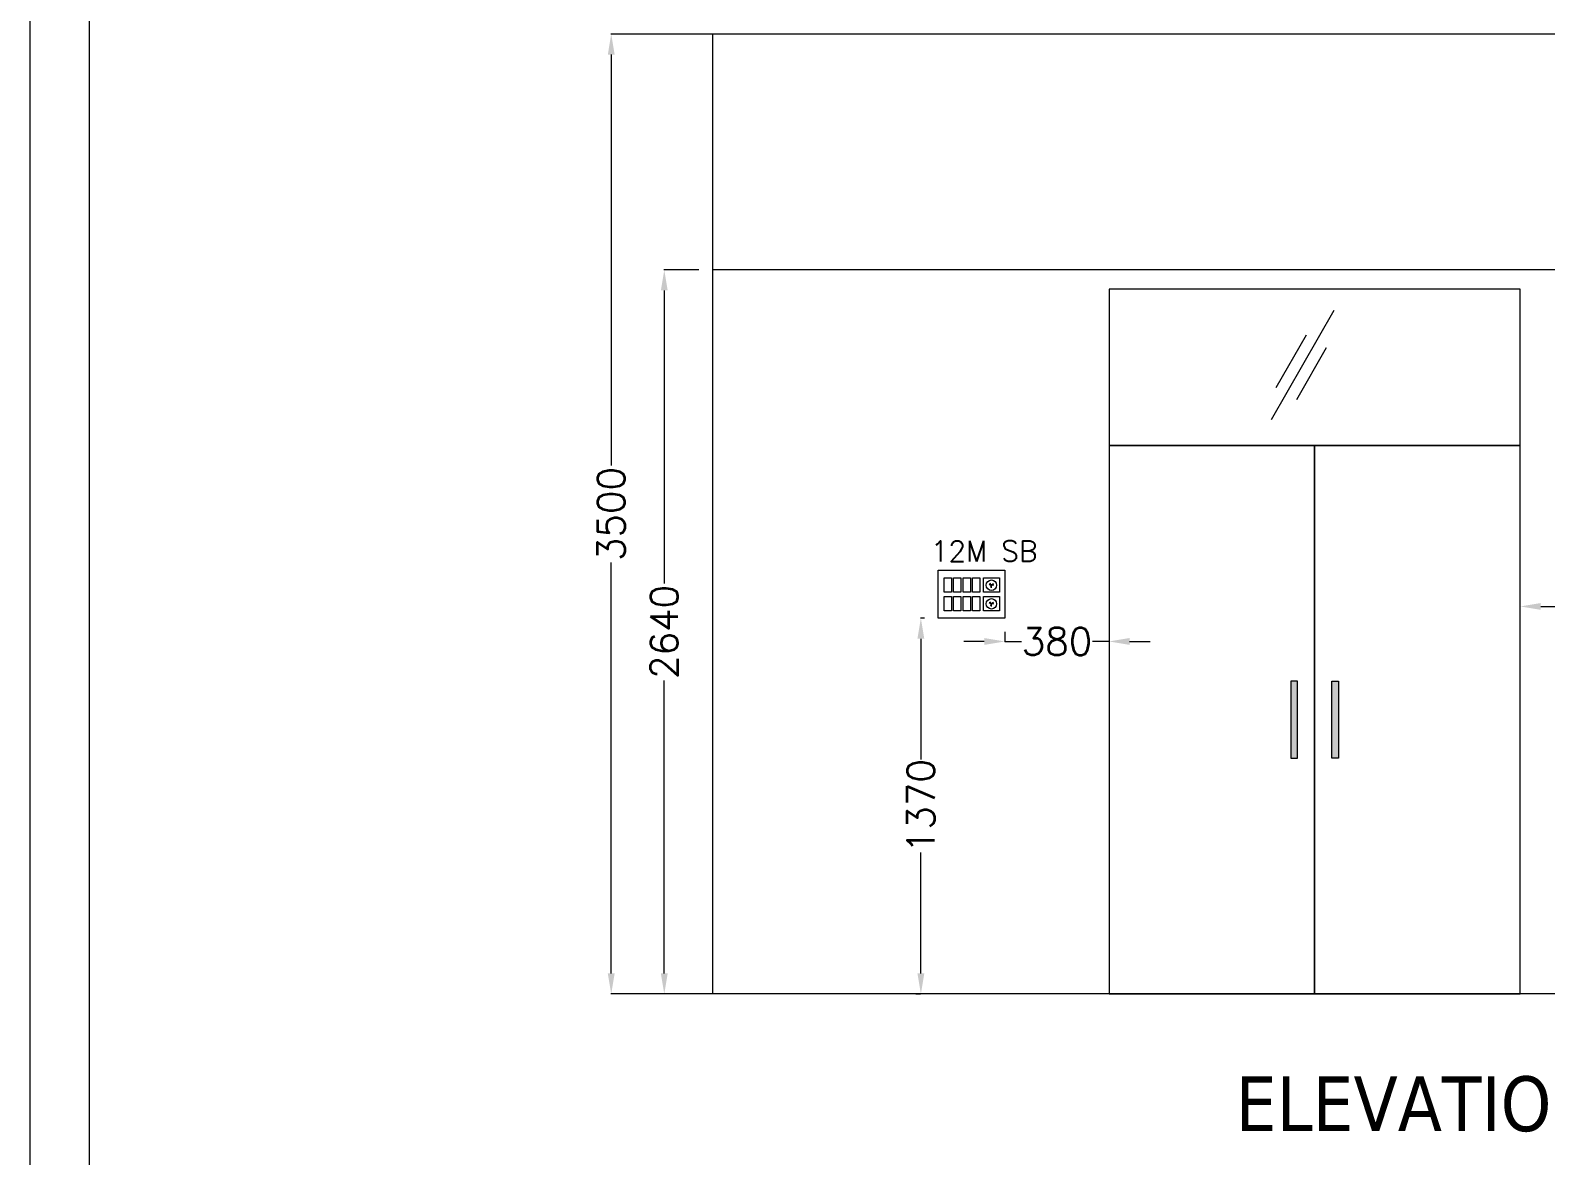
# Model space of a CAD drawing. Extents: x 3552052 to 4102982, y -707811 to -630695.
# Drawn here: x 3649114 to 3654642, y -696219 to -692115 of the extents above; entities that cross this region are included whole.
import ezdxf

# ---------------------------------------------------------------- set-up
doc = ezdxf.new("R2010")
doc.units = 0
doc.header["$LTSCALE"] = 6
doc.header["$MEASUREMENT"] = 0
doc.layers.get('0').update_dxf_attribs({"linetype": 'CONTINUOUS', "lineweight": 0})
doc.layers.get('Defpoints').update_dxf_attribs({"linetype": 'CONTINUOUS', "lineweight": 0})
for name, color, linetype, lineweight in [('ELE-12M RAW&UPS SB', 40, 'CONTINUOUS', 0), ('ELE-4M UPS P.SB', 3, 'CONTINUOUS', 0), ('ELE-SOCKET NMBERING', 7, 'CONTINUOUS', 9), ('MEP_HVAC_RA_DUCT', 1, 'CONTINUOUS', 0), ('SECTION', 251, 'CONTINUOUS', 0)]:
    doc.layers.add(name, color=color, linetype=linetype, lineweight=lineweight)
doc.styles.add('Annotation', font='tahoma.ttf')
doc.styles.add('ROMANS', font='romans.shx')
doc.dimstyles.new('AEPL1', dxfattribs={"dimtxt": 100, "dimasz": 75, "dimexe": 1.25, "dimexo": 50, "dimtad": 0, "dimdec": 0, "dimtxsty": 'ROMANS', "dimcen": 2.5, "dimclrd": 7, "dimclre": 7, "dimadec": 0, "dimazin": 0, "dimtfac": 1, "dimtdec": 0, "dimtmove": 0, "dimatfit": 3, "dimfxl": 1, "dimlwd": 0, "dimlwe": 0, "dimarcsym": 0})

# ---------------------------------------------------------------- blocks, each defined once
blk = doc.blocks.new('asdsad')
at = {"layer": 'ELE-12M RAW&UPS SB', "color": 40, "ltscale": 10}
for p, q in [((3536006.4, -692076.1, 0), (3536013.4, -692079.7, 0)), ((3536014, -692078.8, 0), (3536009, -692073, 0)), ((3536013.9, -692082.1, 0), (3536011.4, -692089.3, 0)), ((3536015.4, -692090.1, 0), (3536015, -692082.2, 0)), ((3536023, -692075.3, 0), (3536016.4, -692079.5, 0)), ((3536016.9, -692080.5, 0), (3536024.4, -692079.1, 0)), ((3536006.4, -692143.9, 0), (3536013.4, -692147.5, 0)), ((3536014, -692146.6, 0), (3536009, -692140.8, 0)), ((3536013.9, -692149.9, 0), (3536011.4, -692157.1, 0)), ((3536015.4, -692157.9, 0), (3536015, -692150, 0)), ((3536023, -692143.1, 0), (3536016.4, -692147.3, 0)), ((3536016.9, -692148.3, 0), (3536024.4, -692146.9, 0))]:
    blk.add_line(p, q, dxfattribs=at)
at = {"layer": 'ELE-12M RAW&UPS SB', "color": 40, "ltscale": 10, "elevation": 0}
for points in [[(3535820.5, -692025.9), (3536064.2, -692025.9), (3536064.2, -692200.8), (3535820.5, -692200.8)], [(3535877.2, -692053.5), (3535903.6, -692053.5), (3535903.6, -692106.3), (3535877.2, -692106.3)], [(3535911.9, -692053.5), (3535938.3, -692053.5), (3535938.3, -692106.3), (3535911.9, -692106.3)], [(3535946.5, -692053.5), (3535972.9, -692053.5), (3535972.9, -692106.3), (3535946.5, -692106.3)], [(3535986.2, -692053.2), (3536044.3, -692053.2), (3536044.3, -692106), (3535986.2, -692106)], [(3535877.2, -692121), (3535903.6, -692121), (3535903.6, -692173.8), (3535877.2, -692173.8)], [(3535911.9, -692121), (3535938.3, -692121), (3535938.3, -692173.8), (3535911.9, -692173.8)], [(3535946.5, -692121), (3535972.9, -692121), (3535972.9, -692173.8), (3535946.5, -692173.8)], [(3535986.2, -692121), (3536044.3, -692121), (3536044.3, -692173.8), (3535986.2, -692173.8)]]:
    blk.add_lwpolyline(points, close=True, dxfattribs=at)
at = {"layer": 'ELE-12M RAW&UPS SB', "color": 3, "linetype": 'ByBlock', "elevation": 0}
for points in [[(3535842.5, -692053.5), (3535868.9, -692053.5), (3535868.9, -692106.3), (3535842.5, -692106.3)], [(3535842.5, -692121), (3535868.9, -692121), (3535868.9, -692173.8), (3535842.5, -692173.8)]]:
    blk.add_lwpolyline(points, close=True, dxfattribs=at)
at = {"layer": 'ELE-12M RAW&UPS SB', "color": 40, "ltscale": 10}
for centre, radius in [((3536014.9, -692080.5, 0), 19.1), ((3536014.9, -692080.5, 0), 1.78), ((3536014.9, -692148.3, 0), 19.1), ((3536014.9, -692148.3, 0), 1.78)]:
    blk.add_circle(centre, radius, dxfattribs=at)
blk = doc.blocks.new('*D143')
at = {"layer": 'Defpoints', "color": 0, "linetype": 'ByBlock', "transparency": 16777216}
for p in [(3651426.7, -692988.9), (3651602.2, -692988.9), (3651602.2, -695628.9)]:
    blk.add_point(p, dxfattribs=at)
at = {"layer": 'ELE-4M UPS P.SB', "color": 7, "linetype": 'ByBlock', "lineweight": 0, "transparency": 16777216}
for p, q in [((3651552.2, -692988.9), (3651425.5, -692988.9)), ((3651426.7, -693063.9), (3651426.7, -694132.1)), ((3651426.7, -695553.9), (3651426.7, -694485.8)), ((3651552.2, -695628.9), (3651425.5, -695628.9))]:
    blk.add_line(p, q, dxfattribs=at)
at = {"layer": 'ELE-4M UPS P.SB', "color": 7, "linetype": 'ByBlock', "transparency": 16777216}
for points in [[(3651414.2, -693063.9), (3651439.2, -693063.9), (3651426.7, -692988.9)], [(3651414.2, -695553.9), (3651439.2, -695553.9), (3651426.7, -695628.9)]]:
    blk.add_solid(points, dxfattribs=at)
at = {"layer": 'ELE-4M UPS P.SB', "color": 0, "linetype": 'ByBlock', "transparency": 16777216, "insert": (3651426.7, -694308.9), "char_height": 100, "attachment_point": 5, "rotation": 90, "style": 'ROMANS'}
blk.add_mtext('2640', dxfattribs=at)
blk = doc.blocks.new('*D144')
at = {"layer": 'Defpoints', "color": 0, "linetype": 'ByBlock', "transparency": 16777216}
for p in [(3651233.2, -692128.9), (3651756.5, -692128.9), (3651756.5, -695628.9)]:
    blk.add_point(p, dxfattribs=at)
at = {"layer": 'ELE-4M UPS P.SB', "color": 7, "linetype": 'ByBlock', "lineweight": 0, "transparency": 16777216}
for p, q in [((3651706.5, -692128.9), (3651232, -692128.9)), ((3651233.2, -692203.9), (3651233.2, -693702.1)), ((3651233.2, -695553.9), (3651233.2, -694055.8)), ((3651706.5, -695628.9), (3651232, -695628.9))]:
    blk.add_line(p, q, dxfattribs=at)
at = {"layer": 'ELE-4M UPS P.SB', "color": 7, "linetype": 'ByBlock', "transparency": 16777216}
for points in [[(3651220.7, -692203.9), (3651245.7, -692203.9), (3651233.2, -692128.9)], [(3651220.7, -695553.9), (3651245.7, -695553.9), (3651233.2, -695628.9)]]:
    blk.add_solid(points, dxfattribs=at)
at = {"layer": 'ELE-4M UPS P.SB', "color": 0, "linetype": 'ByBlock', "transparency": 16777216, "insert": (3651233.2, -693878.9), "char_height": 100, "attachment_point": 5, "rotation": 90, "style": 'ROMANS'}
blk.add_mtext('3500', dxfattribs=at)
blk = doc.blocks.new('*D145')
at = {"layer": 'Defpoints', "color": 0, "linetype": 'ByBlock', "transparency": 16777216}
for p in [(3652669.2, -694258.9), (3653049.2, -694258.9), (3653049.2, -694343.6)]:
    blk.add_point(p, dxfattribs=at)
at = {"layer": 'ELE-4M UPS P.SB', "color": 7, "linetype": 'ByBlock', "lineweight": 0, "transparency": 16777216}
for p, q in [((3652594.2, -694343.6), (3652519.2, -694343.6)), ((3652669.2, -694308.9), (3652669.2, -694344.8)), ((3652669.2, -694343.6), (3652730, -694343.6)), ((3653049.2, -694343.6), (3652988.4, -694343.6)), ((3653049.2, -694308.9), (3653049.2, -694344.8)), ((3653124.2, -694343.6), (3653199.2, -694343.6))]:
    blk.add_line(p, q, dxfattribs=at)
at = {"layer": 'ELE-4M UPS P.SB', "color": 7, "linetype": 'ByBlock', "transparency": 16777216}
for points in [[(3652594.2, -694331.1), (3652594.2, -694356.1), (3652669.2, -694343.6)], [(3653124.2, -694331.1), (3653124.2, -694356.1), (3653049.2, -694343.6)]]:
    blk.add_solid(points, dxfattribs=at)
at = {"layer": 'ELE-4M UPS P.SB', "color": 0, "linetype": 'ByBlock', "transparency": 16777216, "insert": (3652859.2, -694343.6), "char_height": 100, "attachment_point": 5, "style": 'ROMANS'}
blk.add_mtext('380', dxfattribs=at)
blk = doc.blocks.new('*D146')
at = {"layer": 'Defpoints', "color": 0, "linetype": 'ByBlock', "transparency": 16777216}
for p in [(3652425.5, -694258.9), (3652362.7, -695628.9), (3652394.9, -695628.9)]:
    blk.add_point(p, dxfattribs=at)
at = {"layer": 'ELE-4M UPS P.SB', "color": 7, "linetype": 'ByBlock', "lineweight": 0, "transparency": 16777216}
for p, q in [((3652375.5, -694258.9), (3652361.4, -694258.9)), ((3652362.7, -694333.9), (3652362.7, -694774.3)), ((3652362.7, -695553.9), (3652362.7, -695113.6)), ((3652344.9, -695628.9), (3652361.4, -695628.9))]:
    blk.add_line(p, q, dxfattribs=at)
at = {"layer": 'ELE-4M UPS P.SB', "color": 7, "linetype": 'ByBlock', "transparency": 16777216}
for points in [[(3652350.2, -694333.9), (3652375.2, -694333.9), (3652362.7, -694258.9)], [(3652350.2, -695553.9), (3652375.2, -695553.9), (3652362.7, -695628.9)]]:
    blk.add_solid(points, dxfattribs=at)
at = {"layer": 'ELE-4M UPS P.SB', "color": 0, "linetype": 'ByBlock', "transparency": 16777216, "insert": (3652362.7, -694943.9), "char_height": 100, "attachment_point": 5, "rotation": 90, "style": 'ROMANS'}
blk.add_mtext('1370', dxfattribs=at)
blk = doc.blocks.new('*D147')
at = {"layer": 'Defpoints', "color": 0, "linetype": 'ByBlock', "transparency": 16777216}
for p in [(3654549.2, -694215.9), (3654549.2, -694278.9), (3656129.2, -694278.9)]:
    blk.add_point(p, dxfattribs=at)
at = {"layer": 'ELE-4M UPS P.SB', "color": 7, "linetype": 'ByBlock', "lineweight": 0, "transparency": 16777216}
for p, q in [((3654549.2, -694228.9), (3654549.2, -694214.6)), ((3654624.2, -694215.9), (3655169.6, -694215.9)), ((3656054.2, -694215.9), (3655508.9, -694215.9)), ((3656129.2, -694228.9), (3656129.2, -694214.6))]:
    blk.add_line(p, q, dxfattribs=at)
at = {"layer": 'ELE-4M UPS P.SB', "color": 7, "linetype": 'ByBlock', "transparency": 16777216}
for points in [[(3654624.2, -694203.4), (3654624.2, -694228.4), (3654549.2, -694215.9)], [(3656054.2, -694203.4), (3656054.2, -694228.4), (3656129.2, -694215.9)]]:
    blk.add_solid(points, dxfattribs=at)
at = {"layer": 'ELE-4M UPS P.SB', "color": 0, "linetype": 'ByBlock', "transparency": 16777216, "insert": (3655339.2, -694215.9), "char_height": 100, "attachment_point": 5, "style": 'ROMANS'}
blk.add_mtext('1580', dxfattribs=at)

msp = doc.modelspace()

# ---------------------------------------------------------------- hatches: boundary and pattern name
at = {"linetype": 'Continuous', "ltscale": 0.1}
h = msp.add_hatch(color=254, dxfattribs=at)
h.dxf.hatch_style = 1
h.paths.add_polyline_path([(3653711.8, -694769.6), (3653736.8, -694769.6), (3653736.8, -694488.3), (3653711.8, -694488.3)])
h = msp.add_hatch(color=254, dxfattribs=at)
h.dxf.hatch_style = 1
h.paths.add_polyline_path([(3653886.7, -694769.6), (3653861.7, -694769.6), (3653861.7, -694488.3), (3653886.7, -694488.3)])

# ---------------------------------------------------------------- linework, layer by layer
for points in [[(3669962, -681999.7), (3669962, -705733.3), (3649114, -705733.3), (3649114, -681999.7)], [(3669746, -682215.8), (3669746, -705517.2), (3649330.1, -705517.2), (3649330.1, -682215.8)]]:
    msp.add_lwpolyline(points, close=True)
at = {"color": 5, "linetype": 'Continuous', "ltscale": 0.1}
for points in [[(3653711.8, -694769.6), (3653736.8, -694769.6), (3653736.8, -694488.3), (3653711.8, -694488.3)], [(3653886.7, -694769.6), (3653861.7, -694769.6), (3653861.7, -694488.3), (3653886.7, -694488.3)]]:
    msp.add_lwpolyline(points, close=True, dxfattribs=at)
at = {"layer": 'MEP_HVAC_RA_DUCT', "color": 8, "linetype": 'ByBlock'}
msp.add_line((3651602.2, -692128.9), (3651602.2, -695628.9), dxfattribs=at)
for points in [[(3657782.2, -692128.9), (3651602.2, -692128.9)], [(3657032.2, -692988.9), (3651602.2, -692988.9)], [(3657782.2, -695628.9), (3651602.2, -695628.9)]]:
    msp.add_lwpolyline(points, dxfattribs=at)
at = {"layer": 'MEP_HVAC_RA_DUCT', "color": 5, "linetype": 'ByBlock'}
for points in [[(3653049.2, -693628.9), (3654549.2, -693628.9), (3654549.2, -693058.9), (3653049.2, -693058.9)], [(3653049.2, -695628.9), (3653799.2, -695628.9), (3653799.2, -693628.9), (3653049.2, -693628.9)], [(3653799.2, -695628.9), (3654549.2, -695628.9), (3654549.2, -693628.9), (3653799.2, -693628.9)]]:
    msp.add_lwpolyline(points, close=True, dxfattribs=at)
at = {"layer": 'SECTION', "color": 5, "ltscale": 500}
for p, q in [((3653642.2, -693534.8), (3653870.6, -693135.1)), ((3653659.3, -693417.2), (3653769, -693225.2)), ((3653734.2, -693461.6), (3653842.4, -693272.2))]:
    msp.add_line(p, q, dxfattribs=at)

# ---------------------------------------------------------------- block references
at = {"layer": 'ELE-12M RAW&UPS SB', "color": 0, "linetype": 'ByBlock'}
msp.add_blockref('asdsad', (116605, -2058.1, 0), dxfattribs=at)

# ---------------------------------------------------------------- texts
at = {"insert": (3656209.3, -695929.1), "char_height": 200, "width": 2697.906, "attachment_point": 3, "style": 'Annotation'}
msp.add_mtext('\\pxql;ELEVATION-1', dxfattribs=at)
at = {"layer": 'ELE-SOCKET NMBERING', "color": 0, "insert": (3652398.7, -693977), "char_height": 75, "width": 2358.602, "attachment_point": 1, "style": 'Annotation'}
msp.add_mtext('{\\Fromans|c0;12M SB}', dxfattribs=at)

# ---------------------------------------------------------------- dimensions: what is measured, and where the dimension line sits
at = {"layer": 'ELE-4M UPS P.SB', "color": 0, "linetype": 'ByBlock'}
for base, p1, p2, picture, middle in [((3651233.2, -692128.9), (3651756.5, -695628.9), (3651756.5, -692128.9), '*D144', (3651233.2, -693878.9)), ((3651426.7, -692988.9), (3651602.2, -695628.9), (3651602.2, -692988.9), '*D143', (3651426.7, -694308.9)), ((3652362.7, -695628.9), (3652425.5, -694258.9), (3652394.9, -695628.9), '*D146', (3652362.7, -694943.9))]:
    dim = msp.add_linear_dim(base=base, p1=p1, p2=p2, angle=90, dimstyle='AEPL1', dxfattribs=at)
    dim.commit()
    dim.dimension.update_dxf_attribs({"geometry": picture, "text_midpoint": middle})
for base, p1, p2, picture, middle in [((3654549.2, -694215.9), (3656129.2, -694278.9), (3654549.2, -694278.9), '*D147', (3655339.2, -694215.9)), ((3653049.2, -694343.6), (3652669.2, -694258.9), (3653049.2, -694258.9), '*D145', (3652859.2, -694343.6))]:
    dim = msp.add_linear_dim(base=base, p1=p1, p2=p2, dimstyle='AEPL1', dxfattribs=at)
    dim.commit()
    dim.dimension.update_dxf_attribs({"geometry": picture, "text_midpoint": middle})

doc.saveas('drawing.dxf')
